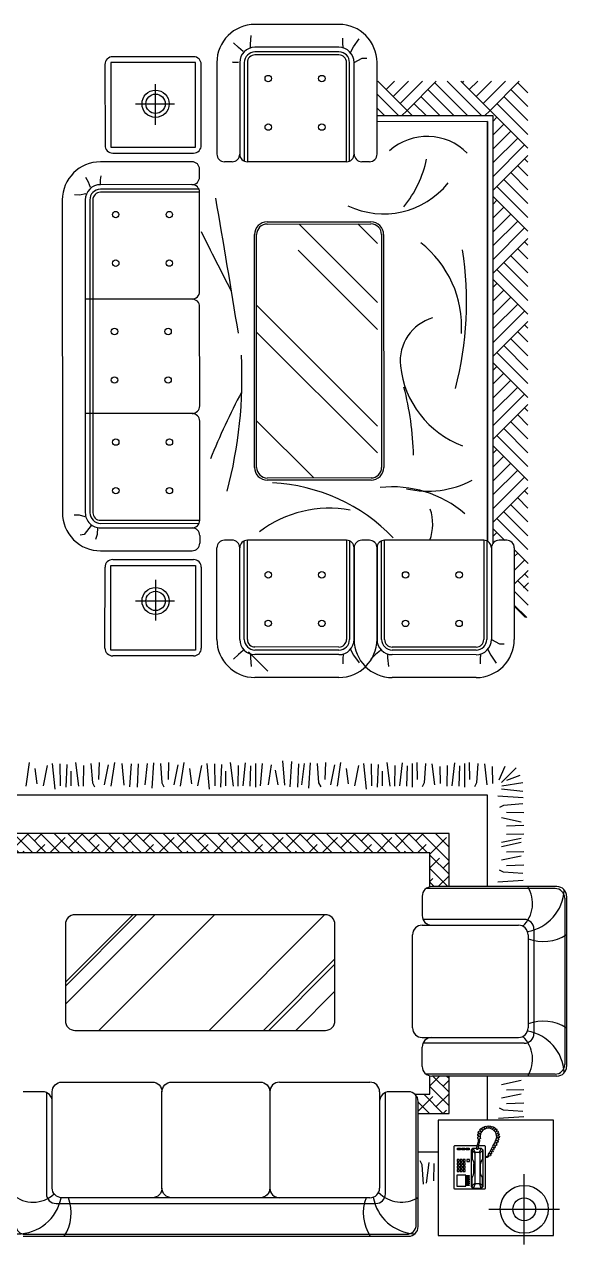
# Model space of a CAD drawing. Header units: inches. Extents: x -0.4 to 42.1, y 14 to 38.8.
# Drawn here: x 31.43 to 34.25, y 20.74 to 27.07 of the extents above; entities that cross this region are included whole.
import ezdxf

# ---------------------------------------------------------------- set-up
doc = ezdxf.new("R2010")
doc.units = ezdxf.units.IN
doc.header["$MEASUREMENT"] = 0
for name, color, linetype in [('02', 2, 'Continuous'), ('4', 4, 'Continuous'), ('8', 8, 'Continuous')]:
    doc.layers.add(name, color=color, linetype=linetype)

msp = doc.modelspace()

# ---------------------------------------------------------------- hatches: boundary and pattern name
at = {"layer": '8'}
h = msp.add_hatch(dxfattribs=at)
h.set_pattern_fill('ANSI38', color=256, scale=0.4, angle=270, style=0)
h.set_pattern_definition([(315, (-10.515593, 19.300176), (0.03535534, 0.03535534), []), (45, (-10.515593, 19.300176), (0.03535534, 0.106066017), [0.125, -0.075])])
h.paths.add_polyline_path([(33.5394, 22.7745), (33.5394, 22.5978, -0.050545), (33.5495, 22.5988), (33.6394, 22.5988), (33.6394, 22.8745), (31.1122, 22.8745), (31.1122, 22.0706), (31.2122, 21.8872), (31.2122, 22.7745)])
h.paths.add_polyline_path([(33.5394, 21.5218), (33.4613, 21.5218, -0.217836), (33.4786, 21.4839), (33.4786, 21.4218), (33.6394, 21.4218), (33.6394, 21.6156), (33.5495, 21.6156, -0.050545), (33.5394, 21.6166)])
h.paths.add_polyline_path([(31.2358, 21.5218), (31.1122, 21.4544), (31.1122, 21.4218), (31.3786, 21.4218), (31.3786, 21.4839, -0.217836), (31.3959, 21.5218)])

# ---------------------------------------------------------------- linework, layer by layer
at = {"layer": '02'}
for p, q in [((33.0669, 27.075), (32.6313, 27.0748)), ((32.6074, 26.9727), (32.6118, 27.0171)), ((33.0873, 26.9793), (33.0873, 27.0038)), ((33.1429, 26.9593), (33.1718, 26.9993)), ((32.5451, 26.9549), (32.5207, 26.9793)), ((32.5696, 26.9349), (32.5451, 26.9549)), ((32.6074, 26.9549), (32.6074, 26.9727)), ((33.067, 26.9562), (32.6314, 26.956)), ((33.067, 26.9324), (32.6314, 26.9323)), ((33.0896, 26.9526), (33.0873, 26.9793)), ((33.1251, 26.926), (33.1429, 26.9593)), ((31.8525, 26.8672), (31.8527, 26.4472)), ((32.3225, 26.8773), (31.8825, 26.8772)), ((31.8825, 26.8772), (31.8827, 26.4372)), ((32.3125, 26.9073), (31.8925, 26.9072)), ((32.3227, 26.4373), (32.3225, 26.8773)), ((32.3527, 26.4474), (32.3525, 26.8674)), ((32.4334, 26.8768), (32.4335, 26.4016)), ((32.5207, 26.877), (32.514, 26.8793)), ((32.5451, 26.877), (32.5207, 26.877)), ((32.5522, 26.8768), (32.5523, 26.4016)), ((32.5759, 26.8768), (32.5761, 26.3653)), ((32.5918, 26.8768), (32.592, 26.362)), ((33.067, 26.9166), (32.6314, 26.9164)), ((33.1068, 26.3622), (33.1066, 26.877)), ((33.1226, 26.3655), (33.1224, 26.877)), ((33.1462, 26.877), (33.1881, 26.8997)), ((33.1463, 26.4018), (33.1462, 26.877)), ((33.1881, 26.8997), (33.2127, 26.8997)), ((33.2651, 26.4019), (33.265, 26.8771)), ((32.1151, 26.5539), (32.1151, 26.764)), ((33.2697, 26.7799), (33.4209, 26.6287)), ((33.3132, 26.7365), (33.3567, 26.78)), ((33.3491, 26.7006), (33.4285, 26.78)), ((33.385, 26.6646), (33.5004, 26.78)), ((33.4209, 26.6287), (33.5723, 26.78)), ((33.5287, 26.7365), (33.6651, 26.6001)), ((33.5646, 26.7724), (33.7369, 26.6001)), ((33.6288, 26.7801), (33.8087, 26.6001)), ((33.7006, 26.7801), (33.852, 26.6287)), ((33.7083, 26.7724), (33.716, 26.7801)), ((33.7442, 26.7365), (33.7879, 26.7801)), ((33.7801, 26.7006), (33.8597, 26.7801)), ((33.8161, 26.6646), (33.9316, 26.7802)), ((33.852, 26.6287), (34.0035, 26.7802)), ((33.9598, 26.7365), (34.0482, 26.648)), ((33.9957, 26.7724), (34.0482, 26.7199)), ((33.265, 26.7128), (33.3778, 26.6)), ((33.4928, 26.7006), (33.5933, 26.6001)), ((33.9238, 26.7006), (34.0482, 26.5762)), ((32.0102, 26.6628), (32.2135, 26.6628)), ((33.2651, 26.6409), (33.306, 26.6)), ((33.3922, 26.6), (33.4209, 26.6287)), ((33.4209, 26.6287), (33.4497, 26.6)), ((33.4569, 26.6646), (33.5215, 26.6)), ((33.8234, 26.6001), (33.852, 26.6287)), ((33.852, 26.6287), (34.0483, 26.4324)), ((33.8879, 26.6646), (34.0483, 26.5043)), ((33.8682, 26.6001), (33.2651, 26.5999)), ((33.8382, 26.5701), (33.2651, 26.5699)), ((33.839, 24.3886), (33.8382, 26.5701)), ((33.8382, 26.5701), (33.839, 24.3918)), ((33.869, 24.3834), (33.8682, 26.6001)), ((33.8682, 26.5731), (33.8879, 26.5928)), ((33.8683, 26.5013), (33.9238, 26.5569)), ((33.8683, 26.4295), (33.9598, 26.521)), ((33.8683, 26.3577), (33.9957, 26.485)), ((31.8827, 26.4372), (32.3227, 26.4373)), ((33.8683, 26.2859), (34.0316, 26.4491)), ((32.3042, 26.3619), (31.829, 26.3617)), ((31.8927, 26.4072), (32.3127, 26.4073)), ((32.5128, 26.362), (32.4726, 26.362)), ((33.1068, 26.3622), (32.592, 26.362)), ((33.2256, 26.3622), (33.186, 26.3622)), ((33.8684, 26.2141), (34.0483, 26.394)), ((34.0316, 26.3773), (34.0483, 26.3605)), ((31.8297, 26.2686), (31.8334, 26.2887)), ((32.3438, 26.2827), (32.3438, 26.3223)), ((33.9598, 26.3054), (34.0484, 26.2168)), ((33.9957, 26.3414), (34.0483, 26.2887)), ((31.7676, 26.2558), (31.753, 26.2796)), ((31.7768, 26.2284), (31.7676, 26.2558)), ((31.829, 26.2429), (31.8297, 26.2686)), ((32.3042, 26.2431), (31.829, 26.2429)), ((33.8879, 26.2336), (34.0484, 26.0731)), ((33.9238, 26.2695), (34.0484, 26.1449)), ((31.6311, 26.1637), (31.6316, 24.5401)), ((31.7202, 26.1883), (31.6946, 26.1901)), ((31.753, 26.1956), (31.7202, 26.1883)), ((31.7499, 26.1637), (31.7504, 24.5401)), ((31.7736, 26.1637), (31.7742, 24.5401)), ((31.7895, 26.1637), (31.79, 24.5401)), ((32.3406, 26.2194), (31.8291, 26.2192)), ((32.3439, 26.2035), (31.8291, 26.2033)), ((32.344, 25.6887), (32.3439, 26.2035)), ((33.8684, 26.1813), (34.0484, 26.0012)), ((33.8684, 26.1422), (33.8879, 26.1617)), ((33.8684, 26.0704), (33.9238, 26.1258)), ((32.6946, 26.0497), (33.2336, 26.0499)), ((32.6946, 26.0387), (33.2336, 26.0389)), ((33.2675, 25.6316), (32.86, 26.0388)), ((33.2674, 25.9373), (33.1657, 26.0389)), ((33.8684, 25.9986), (33.9598, 26.0899)), ((33.8685, 25.9268), (33.9957, 26.054)), ((32.629, 24.7752), (32.6286, 25.9837)), ((32.64, 24.7752), (32.6396, 25.9837)), ((33.2886, 25.9839), (33.289, 24.7754)), ((33.2996, 25.9839), (33.3, 24.7754)), ((33.8685, 25.855), (34.0316, 26.0181)), ((33.8685, 25.7832), (34.0485, 25.9631)), ((33.9957, 25.9103), (34.0485, 25.8575)), ((34.0316, 25.9462), (34.0485, 25.9293)), ((33.2675, 25.4919), (32.8564, 25.9028)), ((33.9598, 25.8744), (34.0485, 25.7856)), ((33.8879, 25.8025), (34.0486, 25.6419)), ((33.9238, 25.8385), (34.0485, 25.7137)), ((33.8685, 25.7501), (34.0486, 25.57)), ((33.8685, 25.7113), (33.8879, 25.7307)), ((33.8686, 25.6395), (33.9238, 25.6948)), ((33.8686, 25.5677), (33.9598, 25.6589)), ((32.3045, 25.6491), (31.7501, 25.6489)), ((32.3443, 25.0947), (32.3441, 25.6095)), ((33.2677, 24.9899), (32.6397, 25.6175)), ((33.8686, 25.4959), (33.9957, 25.6229)), ((33.8686, 25.4241), (34.0316, 25.587)), ((33.8687, 25.3523), (34.0486, 25.5322)), ((33.2678, 24.8502), (32.6398, 25.4778)), ((33.9957, 25.4792), (34.0486, 25.4263)), ((34.0316, 25.5152), (34.0486, 25.4981)), ((33.9238, 25.4074), (34.0487, 25.2825)), ((33.9598, 25.4433), (34.0487, 25.3544)), ((33.8879, 25.3715), (34.0487, 25.2107)), ((33.8687, 25.3189), (34.0487, 25.1388)), ((33.8687, 25.2804), (33.8879, 25.2996)), ((33.8687, 25.2086), (33.9238, 25.2637)), ((33.8687, 25.1368), (33.9598, 25.2278)), ((33.8688, 25.065), (33.9957, 25.1919)), ((33.8688, 24.9932), (34.0316, 25.156)), ((33.8688, 24.9214), (34.0488, 25.1013)), ((32.3047, 25.0551), (31.7503, 25.0549)), ((33.9957, 25.0482), (34.0488, 24.9951)), ((34.0316, 25.0841), (34.0488, 25.0669)), ((32.3445, 24.5007), (32.3443, 25.0155)), ((32.9372, 24.7203), (32.6399, 25.0173)), ((33.9238, 24.9764), (34.0488, 24.8513)), ((33.9598, 25.0123), (34.0488, 24.9232)), ((33.8879, 24.9404), (34.0489, 24.7795)), ((33.8688, 24.8877), (34.0489, 24.7076)), ((33.8689, 24.8495), (33.8879, 24.8686)), ((33.8689, 24.7777), (33.9238, 24.8327)), ((33.8689, 24.7059), (33.9598, 24.7967)), ((33.234, 24.7204), (32.695, 24.7202)), ((33.234, 24.7094), (32.695, 24.7092)), ((33.8689, 24.6341), (33.9957, 24.7608)), ((33.869, 24.5623), (34.0316, 24.7249)), ((33.869, 24.4904), (34.0489, 24.6704)), ((34.0316, 24.6531), (34.0489, 24.6357)), ((33.9598, 24.5812), (34.049, 24.492)), ((33.9957, 24.6171), (34.049, 24.5639)), ((31.7203, 24.5281), (31.6929, 24.5281)), ((31.7495, 24.5189), (31.7203, 24.5281)), ((33.9238, 24.5453), (34.049, 24.4201)), ((31.7805, 24.4733), (31.744, 24.4276)), ((31.8134, 24.4641), (31.8115, 24.4276)), ((31.8297, 24.5005), (32.3445, 24.5007)), ((31.8297, 24.4847), (32.3412, 24.4849)), ((31.8297, 24.4609), (32.3049, 24.4611)), ((33.869, 24.4565), (33.9296, 24.3959)), ((33.8879, 24.5094), (34.049, 24.3483)), ((31.744, 24.4276), (31.7239, 24.424)), ((31.8115, 24.4276), (31.8042, 24.4002)), ((32.3445, 24.4215), (32.3445, 24.3819)), ((32.5128, 24.3974), (32.4726, 24.3974)), ((32.5759, 23.8826), (32.5761, 24.394)), ((32.5918, 23.8825), (32.592, 24.3973)), ((33.1068, 24.3972), (32.592, 24.3973)), ((32.5975, 24.3973), (32.5975, 24.3969)), ((32.6975, 24.3973), (32.6975, 24.3973)), ((32.7975, 24.3973), (32.7975, 24.3973)), ((32.8975, 24.3972), (32.8975, 24.3972)), ((32.9975, 24.3972), (32.9975, 24.3972)), ((33.1068, 24.3972), (33.1066, 23.8824)), ((33.1226, 24.3939), (33.1224, 23.8824)), ((33.2256, 24.3971), (33.186, 24.3971)), ((33.2887, 23.8823), (33.2889, 24.3938)), ((33.3046, 23.8823), (33.3048, 24.3971)), ((33.8196, 24.3969), (33.3048, 24.3971)), ((33.3975, 24.3971), (33.3975, 24.3971)), ((33.4975, 24.397), (33.4975, 24.397)), ((33.5975, 24.397), (33.5975, 24.397)), ((33.8196, 24.3969), (33.8194, 23.8821)), ((33.8354, 24.3936), (33.8352, 23.8821)), ((33.869, 24.4186), (33.8879, 24.4375)), ((33.9384, 24.3969), (33.8988, 24.3969)), ((31.8297, 24.3421), (32.3049, 24.3423)), ((32.4334, 23.8826), (32.4335, 24.3578)), ((32.5522, 23.8826), (32.5523, 24.3578)), ((33.1463, 24.3576), (33.1462, 23.8824)), ((33.1462, 23.8824), (33.1463, 24.3575)), ((33.265, 23.8823), (33.2651, 24.3575)), ((33.2651, 24.3575), (33.265, 23.8823)), ((33.8591, 24.3573), (33.859, 23.8821)), ((33.977, 24.3485), (34.0491, 24.2764)), ((33.9779, 24.3573), (33.9778, 23.8821)), ((33.9779, 24.312), (33.9957, 24.3298)), ((31.8825, 23.8266), (31.8827, 24.2666)), ((31.8827, 24.2666), (32.3227, 24.2665)), ((31.8927, 24.2966), (32.3127, 24.2965)), ((32.3227, 24.2665), (32.3225, 23.8265)), ((33.9779, 24.2402), (34.0316, 24.2939)), ((31.8525, 23.8367), (31.8527, 24.2567)), ((32.3527, 24.2565), (32.3525, 23.8365)), ((33.9779, 24.1683), (34.0491, 24.2395)), ((34.0316, 24.222), (34.0491, 24.2045)), ((32.1151, 24.1909), (32.1151, 23.9807)), ((33.9957, 24.1861), (34.0491, 24.1327)), ((34.026, 24.1499), (34.0514, 24.1753)), ((32.0102, 24.0819), (32.2135, 24.0819)), ((33.9779, 24.1321), (34.0491, 24.0608)), ((33.9778, 24.0602), (34.0423, 23.9958)), ((33.9788, 24.0534), (34.0369, 23.9953)), ((33.859, 23.8821), (33.9009, 23.8594)), ((32.3225, 23.8265), (31.8825, 23.8266)), ((32.5696, 23.8245), (32.5451, 23.8045)), ((32.5975, 23.8175), (32.6975, 23.7175)), ((33.067, 23.8428), (32.6314, 23.8429)), ((33.067, 23.8269), (32.6314, 23.8271)), ((33.1251, 23.8334), (33.1429, 23.8)), ((33.2824, 23.8243), (33.2579, 23.8042)), ((33.7798, 23.8425), (33.3442, 23.8427)), ((33.7798, 23.8267), (33.3442, 23.8268)), ((33.8379, 23.8331), (33.8557, 23.7998)), ((33.9009, 23.8594), (33.9255, 23.8594)), ((32.3125, 23.7965), (31.8925, 23.7966)), ((32.5451, 23.8045), (32.5207, 23.78)), ((32.6074, 23.8045), (32.6074, 23.7867)), ((32.6074, 23.7867), (32.6118, 23.7422)), ((33.067, 23.8032), (32.6314, 23.8033)), ((33.0896, 23.8067), (33.0873, 23.78)), ((33.0873, 23.78), (33.0873, 23.7556)), ((33.1429, 23.8), (33.1718, 23.76)), ((33.2579, 23.8042), (33.2335, 23.7798)), ((33.3202, 23.8042), (33.3202, 23.7864)), ((33.3202, 23.7864), (33.3246, 23.742)), ((33.7798, 23.8029), (33.3442, 23.8031)), ((33.8024, 23.8065), (33.8001, 23.7798)), ((33.8001, 23.7798), (33.8001, 23.7553)), ((33.8557, 23.7998), (33.8846, 23.7598)), ((33.0669, 23.6844), (32.6313, 23.6845)), ((33.7797, 23.6841), (33.3441, 23.6843)), ((32.7859, 23.1252), (32.7753, 23.2516)), ((32.8149, 23.1173), (32.8228, 23.249)), ((31.4429, 23.1199), (31.4613, 23.2437)), ((31.5008, 23.1331), (31.4903, 23.2121)), ((31.5325, 23.1226), (31.5536, 23.2279)), ((31.5931, 23.1041), (31.5799, 23.2384)), ((31.6221, 23.1226), (31.6194, 23.2358)), ((31.6511, 23.1147), (31.6563, 23.2332)), ((31.6774, 23.1226), (31.6774, 23.1989)), ((31.717, 23.1199), (31.7012, 23.2437)), ((31.7407, 23.1199), (31.7433, 23.2279)), ((31.7792, 23.2384), (31.7872, 23.1384)), ((31.8214, 23.1542), (31.8241, 23.2437)), ((31.8504, 23.1278), (31.8715, 23.2305)), ((31.8847, 23.1199), (31.9031, 23.2437)), ((31.953, 23.1252), (31.9424, 23.2381)), ((31.982, 23.1173), (31.9899, 23.2355)), ((32.0215, 23.1147), (32.0268, 23.2358)), ((32.061, 23.1278), (32.0742, 23.2384)), ((32.0979, 23.1094), (32.1059, 23.2411)), ((32.1401, 23.2384), (32.148, 23.1384)), ((32.1823, 23.1542), (32.1849, 23.2437)), ((32.2113, 23.1278), (32.2324, 23.2305)), ((32.2455, 23.1199), (32.264, 23.2437)), ((32.3035, 23.1331), (32.293, 23.2121)), ((32.3352, 23.1226), (32.3562, 23.2279)), ((32.3958, 23.1041), (32.3826, 23.2384)), ((32.4248, 23.1226), (32.4221, 23.2358)), ((32.4538, 23.1147), (32.459, 23.2332)), ((32.4801, 23.1226), (32.4801, 23.1989)), ((32.5197, 23.1199), (32.5039, 23.2437)), ((32.5434, 23.1199), (32.546, 23.2279)), ((32.5697, 23.1226), (32.5829, 23.2411)), ((32.6066, 23.1199), (32.6093, 23.2253)), ((32.6356, 23.1147), (32.6356, 23.2384)), ((32.6594, 23.1226), (32.6699, 23.2384)), ((32.7015, 23.1278), (32.7173, 23.2305)), ((32.7516, 23.1278), (32.7384, 23.2042)), ((32.8544, 23.1147), (32.8597, 23.2358)), ((32.875, 23.1278), (32.8881, 23.2384)), ((32.9119, 23.1094), (32.9198, 23.2411)), ((32.954, 23.2384), (32.9619, 23.1384)), ((32.9962, 23.1542), (32.9988, 23.2437)), ((33.0252, 23.1278), (33.0463, 23.2305)), ((33.0595, 23.1199), (33.0779, 23.2437)), ((33.1174, 23.1331), (33.1069, 23.2121)), ((33.1491, 23.1226), (33.1702, 23.2279)), ((33.2097, 23.1041), (33.1965, 23.2384)), ((33.2387, 23.1226), (33.2361, 23.2358)), ((33.2677, 23.1147), (33.273, 23.2332)), ((33.294, 23.1226), (33.294, 23.1989)), ((33.3336, 23.1199), (33.3178, 23.2437)), ((33.3573, 23.1199), (33.3599, 23.2279)), ((33.3837, 23.1226), (33.3968, 23.2411)), ((33.4206, 23.1199), (33.4232, 23.2253)), ((33.4496, 23.1147), (33.4496, 23.2384)), ((33.4754, 23.1542), (33.4728, 23.2437)), ((33.5176, 23.2384), (33.5097, 23.1384)), ((33.5655, 23.1278), (33.5523, 23.2364)), ((33.591, 23.2232), (33.5936, 23.1335)), ((33.629, 23.1199), (33.6317, 23.2279)), ((33.6554, 23.1226), (33.6686, 23.2411)), ((33.6923, 23.1199), (33.6949, 23.2253)), ((33.7213, 23.1147), (33.7213, 23.2384)), ((33.7472, 23.1542), (33.7445, 23.2437)), ((33.7893, 23.2384), (33.7814, 23.1384)), ((33.8373, 23.1278), (33.8241, 23.2364)), ((33.8627, 23.2232), (33.8653, 23.1335)), ((33.9295, 23.2232), (33.8979, 23.152)), ((33.9111, 23.1388), (33.9875, 23.2152)), ((31.7872, 23.1384), (31.7977, 23.1173)), ((32.148, 23.1384), (32.1586, 23.1173)), ((32.9619, 23.1384), (32.9725, 23.1173)), ((33.5097, 23.1384), (33.4991, 23.1173)), ((33.7814, 23.1384), (33.7709, 23.1173)), ((33.9137, 23.123), (34.0217, 23.1388)), ((34.0059, 23.1757), (33.9374, 23.1494)), ((33.8926, 23.0703), (34.0243, 23.0624)), ((33.9111, 23.1072), (34.0217, 23.094)), ((33.9216, 23.0202), (33.9005, 23.0097)), ((34.0217, 23.0281), (33.9216, 23.0202)), ((33.9111, 22.9569), (34.0138, 22.9359)), ((33.9374, 22.9859), (34.027, 22.9833)), ((33.9374, 22.9146), (34.027, 22.9173)), ((33.9374, 22.8704), (34.027, 22.8731)), ((33.9111, 22.8292), (34.0138, 22.8503)), ((33.9111, 22.808), (34.0138, 22.8291)), ((33.9111, 22.7378), (34.0138, 22.7589)), ((33.9374, 22.779), (34.027, 22.7816)), ((33.9216, 22.6745), (33.9005, 22.6851)), ((33.9374, 22.7088), (34.027, 22.7114)), ((33.8926, 22.6245), (34.0243, 22.6324)), ((34.0217, 22.6666), (33.9216, 22.6745)), ((34.1895, 22.5888), (33.5195, 22.5888)), ((34.1995, 22.5988), (33.5495, 22.5988)), ((33.4995, 22.5488), (33.4995, 22.4488)), ((34.2395, 22.5388), (34.2395, 21.6756)), ((34.2495, 22.5488), (34.2495, 21.6656)), ((31.6468, 21.9883), (32.1112, 22.4527)), ((31.6468, 22.1027), (31.9968, 22.4527)), ((31.6468, 22.0825), (32.0169, 22.4527)), ((31.8208, 21.8527), (32.4208, 22.4527)), ((32.3929, 21.8527), (32.9929, 22.4527)), ((34.0295, 22.4288), (33.5036, 22.4288)), ((33.4995, 22.3988), (33.9995, 22.3988)), ((34.0795, 22.3788), (34.0795, 21.8356)), ((33.4495, 21.8656), (33.4495, 22.3488)), ((34.0495, 22.3488), (34.0495, 21.8656)), ((32.6756, 21.8527), (33.0468, 22.2239)), ((32.7025, 21.8527), (33.0468, 22.197)), ((32.8438, 21.8527), (33.0468, 22.0556)), ((33.4995, 21.8156), (33.9995, 21.8156)), ((33.4995, 21.6656), (33.4995, 21.7656)), ((34.0295, 21.7856), (33.5036, 21.7856)), ((34.1895, 21.6256), (33.5195, 21.6256)), ((34.1995, 21.6156), (33.5495, 21.6156)), ((32.7586, 21.5839), (33.2286, 21.5839)), ((33.9111, 21.5725), (34.0138, 21.5936)), ((33.9374, 21.5435), (34.027, 21.5462)), ((31.5286, 21.5339), (31.4286, 21.5339)), ((31.5486, 21.5298), (31.5486, 21.0039)), ((33.2786, 21.5339), (33.2786, 21.0339)), ((33.3086, 21.0039), (33.3086, 21.5298)), ((33.4286, 21.5339), (33.3286, 21.5339)), ((33.4686, 20.8439), (33.4686, 21.5139)), ((33.4786, 20.8339), (33.4786, 21.4839)), ((33.9111, 21.5023), (34.0138, 21.5234)), ((33.9374, 21.4733), (34.027, 21.476)), ((33.9216, 21.4391), (33.9005, 21.4496)), ((34.0217, 21.4312), (33.9216, 21.4391)), ((33.8105, 21.3462), (33.8166, 21.3501)), ((33.8166, 21.3501), (33.8242, 21.3437)), ((33.8233, 21.3542), (33.83, 21.3561)), ((33.8242, 21.3437), (33.8233, 21.3542)), ((33.83, 21.3561), (33.8341, 21.3475)), ((33.8341, 21.3475), (33.8379, 21.3561)), ((33.8379, 21.3561), (33.8433, 21.3567)), ((33.8433, 21.3567), (33.8455, 21.3475)), ((33.8455, 21.3475), (33.8491, 21.3577)), ((33.8491, 21.3577), (33.8551, 21.3561)), ((33.8551, 21.3561), (33.8554, 21.3475)), ((33.8554, 21.3475), (33.8627, 21.3539)), ((33.8627, 21.3539), (33.8678, 21.3513)), ((33.8678, 21.3513), (33.8669, 21.3418)), ((33.8669, 21.3418), (33.8736, 21.3501)), ((33.8736, 21.3501), (33.8787, 21.3456)), ((33.8953, 21.3968), (34.0269, 21.4047)), ((33.7883, 21.2994), (33.7975, 21.301)), ((33.7889, 21.2918), (33.7883, 21.2994)), ((33.7886, 21.3064), (33.7892, 21.315)), ((33.7975, 21.301), (33.7886, 21.3064)), ((33.7924, 21.2883), (33.7889, 21.2918)), ((33.7892, 21.315), (33.7994, 21.316)), ((33.7905, 21.323), (33.7946, 21.3303)), ((33.7994, 21.316), (33.7905, 21.323)), ((33.7914, 21.2864), (33.7924, 21.2883)), ((33.7918, 21.2781), (33.7914, 21.2864)), ((33.7946, 21.3303), (33.8042, 21.3284)), ((33.8019, 21.2915), (33.7962, 21.2873)), ((33.7962, 21.2873), (33.7965, 21.279)), ((33.7997, 21.3373), (33.8045, 21.3431)), ((33.8042, 21.3284), (33.7997, 21.3373)), ((33.8023, 21.3188), (33.8007, 21.2988)), ((33.8007, 21.2988), (33.8019, 21.2915)), ((33.8144, 21.3341), (33.8023, 21.3188)), ((33.8045, 21.3431), (33.8118, 21.3376)), ((33.8118, 21.3376), (33.8105, 21.3462)), ((33.8312, 21.3431), (33.8144, 21.3341)), ((33.8503, 21.3446), (33.8312, 21.3431)), ((33.8688, 21.3367), (33.8503, 21.3446)), ((33.8828, 21.323), (33.8688, 21.3367)), ((33.8787, 21.3456), (33.8748, 21.337)), ((33.8748, 21.337), (33.8837, 21.3408)), ((33.8767, 21.2692), (33.8872, 21.2991)), ((33.8872, 21.2991), (33.8828, 21.323)), ((33.8879, 21.337), (33.8834, 21.3284)), ((33.8834, 21.3284), (33.8927, 21.3313)), ((33.8837, 21.3408), (33.8879, 21.337)), ((33.8952, 21.3249), (33.8876, 21.3163)), ((33.8876, 21.3163), (33.8974, 21.3166)), ((33.8987, 21.2946), (33.8901, 21.2946)), ((33.8901, 21.2946), (33.8968, 21.2883)), ((33.8987, 21.3102), (33.8904, 21.3055)), ((33.8904, 21.3055), (33.9003, 21.3026)), ((33.8927, 21.3313), (33.8952, 21.3249)), ((33.8968, 21.2883), (33.8946, 21.2809)), ((33.8974, 21.3166), (33.8987, 21.3102)), ((33.9003, 21.3026), (33.8987, 21.2946)), ((33.6675, 21.2525), (33.6644, 21.2494)), ((33.6644, 21.2494), (33.6644, 21.0323)), ((33.7854, 21.2525), (33.6675, 21.2525)), ((33.6832, 21.2321), (33.6832, 21.2415)), ((33.6832, 21.2415), (33.699, 21.2415)), ((33.699, 21.2321), (33.6832, 21.2321)), ((33.699, 21.2415), (33.699, 21.2321)), ((33.7053, 21.2321), (33.7053, 21.2415)), ((33.7053, 21.2415), (33.721, 21.2415)), ((33.721, 21.2321), (33.7053, 21.2321)), ((33.721, 21.2415), (33.721, 21.2321)), ((33.7273, 21.2321), (33.7273, 21.2415)), ((33.7273, 21.2415), (33.743, 21.2415)), ((33.743, 21.2321), (33.7273, 21.2321)), ((33.743, 21.2415), (33.743, 21.2321)), ((33.7619, 21.2399), (33.754, 21.2321)), ((33.754, 21.2321), (33.754, 21.0417)), ((33.7603, 21.2352), (33.7587, 21.2289)), ((33.7587, 21.2289), (33.7729, 21.2148)), ((33.7587, 21.2289), (33.7587, 21.1864)), ((33.7666, 21.2383), (33.7603, 21.2352)), ((33.784, 21.2399), (33.7619, 21.2399)), ((33.7745, 21.2179), (33.7666, 21.2383)), ((33.7839, 21.2336), (33.7841, 21.2472)), ((33.7886, 21.2336), (33.7839, 21.2336)), ((33.7841, 21.2472), (33.7879, 21.2631)), ((33.7879, 21.2631), (33.7918, 21.2781)), ((33.7895, 21.2462), (33.7886, 21.2336)), ((33.8075, 21.2399), (33.7891, 21.2399)), ((33.7918, 21.2564), (33.7895, 21.2462)), ((33.8248, 21.2525), (33.7909, 21.2525)), ((33.7956, 21.2714), (33.7918, 21.2564)), ((33.7965, 21.279), (33.7956, 21.2714)), ((33.7965, 21.2179), (33.8043, 21.2383)), ((33.8122, 21.2289), (33.7981, 21.2148)), ((33.8043, 21.2383), (33.8106, 21.2352)), ((33.8154, 21.2305), (33.8075, 21.2399)), ((33.8106, 21.2352), (33.8122, 21.2289)), ((33.8122, 21.2289), (33.8122, 21.1864)), ((33.8154, 21.0417), (33.8154, 21.2305)), ((33.8279, 21.2494), (33.8248, 21.2525)), ((33.8279, 21.0323), (33.8279, 21.2494)), ((33.8484, 21.2173), (33.8586, 21.2345)), ((33.8653, 21.222), (33.8561, 21.2249)), ((33.8561, 21.2249), (33.8611, 21.2157)), ((33.8586, 21.2345), (33.8653, 21.2475)), ((33.8611, 21.2345), (33.8678, 21.2271)), ((33.8697, 21.2306), (33.8611, 21.2345)), ((33.8653, 21.2475), (33.8675, 21.2481)), ((33.8678, 21.2271), (33.8653, 21.222)), ((33.8666, 21.2507), (33.8767, 21.2692)), ((33.8675, 21.2481), (33.8666, 21.2507)), ((33.8672, 21.245), (33.8729, 21.2376)), ((33.8758, 21.2421), (33.8672, 21.245)), ((33.8729, 21.2376), (33.8697, 21.2306)), ((33.8745, 21.2574), (33.8793, 21.2488)), ((33.8834, 21.2548), (33.8745, 21.2574)), ((33.8793, 21.2488), (33.8758, 21.2421)), ((33.8907, 21.2682), (33.8812, 21.2692)), ((33.8812, 21.2692), (33.8869, 21.2599)), ((33.8869, 21.2599), (33.8834, 21.2548)), ((33.8844, 21.2813), (33.8936, 21.2778)), ((33.8946, 21.2809), (33.8844, 21.2813)), ((33.8936, 21.2778), (33.8907, 21.2682)), ((33.4992, 21.1545), (33.4887, 21.1756)), ((33.5341, 21.1676), (33.521, 21.0591)), ((33.5596, 21.0723), (33.5622, 21.1619)), ((33.6911, 21.1817), (33.6817, 21.1817)), ((33.6817, 21.1817), (33.6817, 21.1723)), ((33.6817, 21.1723), (33.6911, 21.1723)), ((33.6911, 21.1644), (33.6817, 21.1644)), ((33.6817, 21.1644), (33.6817, 21.155)), ((33.6911, 21.1723), (33.6911, 21.1817)), ((33.6911, 21.155), (33.6911, 21.1644)), ((33.6974, 21.1817), (33.6974, 21.1723)), ((33.7068, 21.1817), (33.6974, 21.1817)), ((33.6974, 21.1723), (33.7068, 21.1723)), ((33.6974, 21.1644), (33.6974, 21.155)), ((33.7068, 21.1644), (33.6974, 21.1644)), ((33.7068, 21.1723), (33.7068, 21.1817)), ((33.7068, 21.155), (33.7068, 21.1644)), ((33.7226, 21.1817), (33.7131, 21.1817)), ((33.7131, 21.1817), (33.7131, 21.1723)), ((33.7131, 21.1723), (33.7226, 21.1723)), ((33.7131, 21.1644), (33.7131, 21.155)), ((33.7226, 21.1644), (33.7131, 21.1644)), ((33.7226, 21.1723), (33.7226, 21.1817)), ((33.7226, 21.155), (33.7226, 21.1644)), ((33.7446, 21.1817), (33.732, 21.1817)), ((33.732, 21.1817), (33.732, 21.1723)), ((33.732, 21.1723), (33.7446, 21.1723)), ((33.7446, 21.1723), (33.7446, 21.1817)), ((33.7587, 21.1864), (33.7619, 21.1786)), ((33.7619, 21.1786), (33.7666, 21.1707)), ((33.7666, 21.1707), (33.7682, 21.1597)), ((33.7682, 21.1141), (33.7682, 21.1597)), ((33.7729, 21.2148), (33.7745, 21.2179)), ((33.7729, 21.2148), (33.7729, 21.059)), ((33.7965, 21.2179), (33.7745, 21.2179)), ((33.7981, 21.2148), (33.7965, 21.2179)), ((33.7981, 21.2148), (33.7981, 21.059)), ((33.8043, 21.1707), (33.8028, 21.1597)), ((33.8028, 21.1141), (33.8028, 21.1597)), ((33.8091, 21.1786), (33.8043, 21.1707)), ((33.8122, 21.1864), (33.8091, 21.1786)), ((33.8279, 21.1959), (33.8338, 21.1972)), ((33.8366, 21.1921), (33.8279, 21.1912)), ((33.8338, 21.1972), (33.8373, 21.1997)), ((33.8405, 21.1943), (33.8366, 21.1921)), ((33.8373, 21.1997), (33.8414, 21.2026)), ((33.8449, 21.2004), (33.8405, 21.1943)), ((33.8414, 21.2026), (33.8433, 21.2045)), ((33.8427, 21.2077), (33.8484, 21.2173)), ((33.8465, 21.2045), (33.8427, 21.2077)), ((33.8433, 21.2045), (33.8465, 21.2045)), ((33.8506, 21.2007), (33.8449, 21.2004)), ((33.8586, 21.2109), (33.8503, 21.2134)), ((33.8503, 21.2134), (33.8554, 21.2051)), ((33.8541, 21.2016), (33.8506, 21.2007)), ((33.8554, 21.2051), (33.8541, 21.2016)), ((33.8611, 21.2157), (33.8586, 21.2109)), ((33.5071, 21.0544), (33.4992, 21.1545)), ((33.7257, 21.1015), (33.6801, 21.1015)), ((33.6801, 21.1015), (33.6801, 21.0433)), ((33.6817, 21.155), (33.6911, 21.155)), ((33.6911, 21.1471), (33.6817, 21.1471)), ((33.6817, 21.1471), (33.6817, 21.1377)), ((33.6817, 21.1377), (33.6911, 21.1377)), ((33.6911, 21.1298), (33.6817, 21.1298)), ((33.6817, 21.1298), (33.6817, 21.1204)), ((33.6817, 21.1204), (33.6911, 21.1204)), ((33.6911, 21.1377), (33.6911, 21.1471)), ((33.6911, 21.1204), (33.6911, 21.1298)), ((33.6974, 21.155), (33.7068, 21.155)), ((33.7068, 21.1471), (33.6974, 21.1471)), ((33.6974, 21.1471), (33.6974, 21.1377)), ((33.6974, 21.1377), (33.7068, 21.1377)), ((33.6974, 21.1298), (33.6974, 21.1204)), ((33.7068, 21.1298), (33.6974, 21.1298)), ((33.6974, 21.1204), (33.7068, 21.1204)), ((33.7068, 21.1377), (33.7068, 21.1471)), ((33.7068, 21.1204), (33.7068, 21.1298)), ((33.7131, 21.155), (33.7226, 21.155)), ((33.7226, 21.1471), (33.7131, 21.1471)), ((33.7131, 21.1471), (33.7131, 21.1377)), ((33.7131, 21.1377), (33.7226, 21.1377)), ((33.7226, 21.1298), (33.7131, 21.1298)), ((33.7131, 21.1298), (33.7131, 21.1204)), ((33.7131, 21.1204), (33.7226, 21.1204)), ((33.7226, 21.1377), (33.7226, 21.1471)), ((33.7226, 21.1204), (33.7226, 21.1298)), ((33.7257, 21.0433), (33.7257, 21.1015)), ((33.7304, 21.0937), (33.7304, 21.0984)), ((33.7304, 21.0984), (33.743, 21.0984)), ((33.743, 21.0984), (33.743, 21.0937)), ((33.7587, 21.0874), (33.7619, 21.0952)), ((33.7619, 21.0952), (33.7666, 21.1031)), ((33.7666, 21.1031), (33.7682, 21.1141)), ((33.8043, 21.1031), (33.8028, 21.1141)), ((33.8091, 21.0952), (33.8043, 21.1031)), ((33.8122, 21.0874), (33.8091, 21.0952)), ((34.0295, 20.7406), (34.0295, 21.1069)), ((33.6644, 21.0323), (33.6675, 21.0292)), ((33.6801, 21.0433), (33.7257, 21.0433)), ((33.743, 21.0937), (33.7304, 21.0937)), ((33.7304, 21.0842), (33.7304, 21.0889)), ((33.7304, 21.0889), (33.743, 21.0889)), ((33.743, 21.0842), (33.7304, 21.0842)), ((33.7304, 21.0795), (33.743, 21.0795)), ((33.7304, 21.0748), (33.7304, 21.0795)), ((33.743, 21.0748), (33.7304, 21.0748)), ((33.7304, 21.0653), (33.7304, 21.0701)), ((33.7304, 21.0701), (33.743, 21.0701)), ((33.743, 21.0653), (33.7304, 21.0653)), ((33.7304, 21.0559), (33.7304, 21.0606)), ((33.7304, 21.0606), (33.743, 21.0606)), ((33.743, 21.0559), (33.7304, 21.0559)), ((33.7304, 21.0465), (33.7304, 21.0512)), ((33.7304, 21.0512), (33.743, 21.0512)), ((33.743, 21.0465), (33.7304, 21.0465)), ((33.743, 21.0889), (33.743, 21.0842)), ((33.743, 21.0795), (33.743, 21.0748)), ((33.743, 21.0701), (33.743, 21.0653)), ((33.743, 21.0606), (33.743, 21.0559)), ((33.743, 21.0512), (33.743, 21.0465)), ((33.754, 21.0417), (33.7603, 21.0339)), ((33.7587, 21.0449), (33.7587, 21.0874)), ((33.7587, 21.0449), (33.7729, 21.059)), ((33.7603, 21.0386), (33.7587, 21.0449)), ((33.7666, 21.0355), (33.7603, 21.0386)), ((33.7603, 21.0339), (33.8075, 21.0339)), ((33.7745, 21.0559), (33.7666, 21.0355)), ((33.7729, 21.059), (33.7745, 21.0559)), ((33.7965, 21.0559), (33.7745, 21.0559)), ((33.7981, 21.059), (33.7965, 21.0559)), ((33.7965, 21.0559), (33.8043, 21.0355)), ((33.8122, 21.0449), (33.7981, 21.059)), ((33.8043, 21.0355), (33.8106, 21.0386)), ((33.8075, 21.0339), (33.8154, 21.0417)), ((33.8106, 21.0386), (33.8122, 21.0449)), ((33.8122, 21.0449), (33.8122, 21.0874)), ((33.8248, 21.0292), (33.8279, 21.0323)), ((33.2286, 20.9839), (31.6286, 20.9839)), ((33.6675, 21.0292), (33.8248, 21.0292)), ((31.5986, 20.9539), (33.2586, 20.9539)), ((33.8463, 20.9237), (34.2127, 20.9237)), ((31.4286, 20.7839), (33.4286, 20.7839)), ((31.4386, 20.7939), (33.4186, 20.7939))]:
    msp.add_line(p, q, dxfattribs=at)
for points in [[(33.6394, 22.5988), (33.6394, 22.8745), (31.1122, 22.8745), (31.1122, 22.0706)], [(33.5394, 22.5978), (33.5394, 22.7745), (31.2122, 22.7745), (31.2122, 21.8872)], [(33.4613, 21.5218), (33.5394, 21.5218), (33.5394, 21.6166)], [(33.4786, 21.4218), (33.6394, 21.4218), (33.6394, 21.6156)]]:
    msp.add_lwpolyline(points, dxfattribs=at)
msp.add_lwpolyline([(31.6468, 22.4027), (31.6468, 21.9027, 0.414214), (31.6968, 21.8527), (32.9968, 21.8527, 0.414214), (33.0468, 21.9027), (33.0468, 22.4027, 0.414214), (32.9968, 22.4527), (31.6968, 22.4527, 0.414214)], format="xyb", close=True, dxfattribs=at)
for points in [[(31.6286, 20.9839, -0.414214), (31.5786, 21.0339), (31.5786, 21.5339, -0.414214), (31.6286, 21.5839), (32.0986, 21.5839, -0.414214), (32.1486, 21.5339)], [(32.1986, 20.9839, -0.414214), (32.1486, 21.0339), (32.1486, 21.5339, -0.414214), (32.1986, 21.5839), (32.6586, 21.5839, -0.414214), (32.7086, 21.5339), (32.7086, 21.0339, -0.414214), (32.6586, 20.9839)], [(32.1486, 21.0339, -0.414214), (32.0986, 20.9839)]]:
    msp.add_lwpolyline(points, format="xyb", dxfattribs=at)
msp.add_lwpolyline([(33.5821, 21.3871), (33.5821, 20.7871), (34.1821, 20.7871), (34.1821, 21.3871)], close=True, dxfattribs=at)
for centre, radius in [((32.7003, 26.7938), 0.0166), ((32.9786, 26.7939), 0.0166), ((32.1151, 26.6628), 0.0703), ((32.1151, 26.6628), 0.0503), ((32.7004, 26.5418), 0.0166), ((32.9787, 26.5419), 0.0166), ((31.9083, 26.0876), 0.0166), ((32.1867, 26.0877), 0.0166), ((31.9084, 25.8356), 0.0166), ((32.1867, 25.8357), 0.0166), ((31.902, 25.4807), 0.0166), ((32.1804, 25.4808), 0.0166), ((31.9021, 25.2287), 0.0166), ((32.1804, 25.2288), 0.0166), ((31.9087, 24.9064), 0.0166), ((32.1871, 24.9065), 0.0166), ((31.9088, 24.6544), 0.0166), ((32.1872, 24.6545), 0.0166), ((32.7004, 24.2175), 0.0166), ((32.9787, 24.2174), 0.0166), ((33.4132, 24.2173), 0.0166), ((33.6915, 24.2172), 0.0166), ((32.1151, 24.0819), 0.0703), ((32.1151, 24.0819), 0.0503), ((32.7003, 23.9655), 0.0166), ((32.9786, 23.9654), 0.0166), ((33.4131, 23.9653), 0.0166), ((33.6914, 23.9652), 0.0166), ((34.0295, 20.9237), 0.059)]:
    msp.add_circle(centre, radius, dxfattribs=at)
for centre, radius, start, end in [((32.6314, 26.8768), 0.198, 90.02014, 180.02014), ((33.067, 26.877), 0.198, 0.02014, 90.02014), ((32.6314, 26.8768), 0.0792, 90.02014, 180.02014), ((32.6314, 26.8768), 0.0554, 90.02014, 180.02014), ((33.067, 26.877), 0.0792, 0.02014, 90.02014), ((33.067, 26.877), 0.0554, 0.02014, 90.02014), ((31.8925, 26.8672), 0.04, 90.02014, 180.02014), ((32.3125, 26.8673), 0.04, 0.02014, 90.02014), ((32.6314, 26.8768), 0.0396, 90.02014, 180.02014), ((33.067, 26.877), 0.0396, 0.02014, 90.02014), ((33.5255, 26.2), 0.2935, 44.82925, 131.68906), ((31.8927, 26.4472), 0.04, 180.02014, 270.02014), ((32.3127, 26.4473), 0.04, 270.02014, 0.02014), ((31.8291, 26.1637), 0.198, 90.02014, 180.02014), ((32.3042, 26.3223), 0.0396, 0.02014, 90.02014), ((32.4731, 26.4016), 0.0396, 180.02014, 270.02014), ((32.5127, 26.4016), 0.0396, 270.02014, 0.02014), ((32.5919, 26.4016), 0.0396, 180.02014, 270.02014), ((33.1067, 26.4018), 0.0396, 270.02014, 0.02014), ((33.1859, 26.4018), 0.0396, 180.02014, 270.02014), ((33.2255, 26.4018), 0.0396, 270.02014, 0.02014), ((32.9365, 26.5022), 0.5996, 321.35697, 347.8314), ((31.8291, 26.1637), 0.0792, 90.02014, 180.02014), ((32.3042, 26.2827), 0.0396, 270.02014, 0.02014), ((32.3043, 26.2035), 0.0396, 0.02014, 90.02014), ((33.2992, 26.5223), 0.4307, 244.41071, 321.09989), ((31.8291, 26.1637), 0.0554, 90.02014, 180.02014), ((31.8291, 26.1637), 0.0396, 90.02014, 180.02014), ((-17.0545, 17.5128), 50.2342, 9.11596, 9.92656), ((32.6946, 25.9837), 0.066, 90.02014, 180.02014), ((32.6946, 25.9837), 0.055, 90.02014, 180.02014), ((33.2336, 25.9839), 0.066, 0.02014, 90.02014), ((33.2336, 25.9839), 0.055, 0.02014, 90.02014), ((70.6817, 45.2184), 42.8786, 206.62848, 207.08868), ((33.1497, 25.5056), 0.5544, 356.38873, 51.89114), ((31.9761, 25.6332), 1.754, 345.21082, 8.90276), ((32.3044, 25.6887), 0.0396, 270.02014, 0.02014), ((32.3045, 25.6095), 0.0396, 0.02014, 90.02014), ((33.6182, 25.3273), 0.2329, 106.00524, 185.95257), ((30.245, 25.2446), 2.319, 345.19209, 2.82034), ((33.8814, 25.3548), 0.4976, 185.95257, 249.76481), ((35.7238, 23.4873), 3.5806, 152.03285, 158.1618), ((31.898, 24.7991), 1.5574, 1.43722, 14.59478), ((32.3047, 25.0947), 0.0396, 270.02014, 0.02014), ((32.3047, 25.0155), 0.0396, 0.02014, 90.02014), ((32.695, 24.7752), 0.066, 180.02014, 270.02014), ((32.695, 24.7752), 0.055, 180.02014, 270.02014), ((33.234, 24.7754), 0.055, 270.02014, 0.02014), ((33.234, 24.7754), 0.066, 270.02014, 0.02014), ((33.529, 25.1522), 0.5001, 257.15192, 297.3829), ((32.6709, 23.7494), 0.9473, 44.24196, 86.86046), ((33.3448, 24.0957), 0.5786, 49.33092, 96.30384), ((31.8296, 24.5401), 0.198, 180.02014, 270.02014), ((31.8296, 24.5401), 0.0792, 180.02014, 270.02014), ((31.8296, 24.5401), 0.0554, 180.02014, 270.02014), ((31.8296, 24.5401), 0.0396, 180.02014, 270.02014), ((33.0162, 23.9661), 0.597, 79.3882, 127.28007), ((33.3121, 24.4821), 0.2424, 339.44243, 18.55495), ((32.3049, 24.5007), 0.0396, 270.02014, 0.02014), ((32.3049, 24.4215), 0.0396, 0.02014, 90.02014), ((32.4731, 24.3578), 0.0396, 89.97986, 179.97986), ((32.5127, 24.3578), 0.0396, 359.97986, 89.97986), ((32.5919, 24.3577), 0.0396, 89.97986, 179.97986), ((33.1067, 24.3576), 0.0396, 359.97986, 89.97986), ((33.1859, 24.3575), 0.0396, 89.97986, 179.97986), ((33.2255, 24.3575), 0.0396, 359.97986, 89.97986), ((33.3047, 24.3575), 0.0396, 89.97986, 179.97986), ((33.8195, 24.3573), 0.0396, 359.97986, 89.97986), ((33.8987, 24.3573), 0.0396, 89.97986, 179.97986), ((33.9383, 24.3573), 0.0396, 359.97986, 89.97986), ((32.3049, 24.3819), 0.0396, 270.02014, 0.02014), ((31.8927, 24.2566), 0.04, 89.97986, 179.97986), ((32.3127, 24.2565), 0.04, 359.97986, 89.97986), ((32.6314, 23.8825), 0.198, 179.97986, 269.97986), ((32.6314, 23.8825), 0.0792, 179.97986, 269.97986), ((32.6314, 23.8825), 0.0554, 179.97986, 269.97986), ((32.6314, 23.8825), 0.0396, 179.97986, 269.97986), ((33.067, 23.8824), 0.198, 269.97986, 359.97986), ((33.067, 23.8824), 0.0792, 269.97986, 359.97986), ((33.067, 23.8824), 0.0554, 269.97986, 359.97986), ((33.067, 23.8824), 0.0396, 269.97986, 359.97986), ((33.3442, 23.8823), 0.198, 179.97986, 269.97986), ((33.3442, 23.8823), 0.0792, 179.97986, 269.97986), ((33.3442, 23.8823), 0.0554, 179.97986, 269.97986), ((33.3442, 23.8823), 0.0396, 179.97986, 269.97986), ((33.7798, 23.8821), 0.198, 269.97986, 359.97986), ((33.7798, 23.8821), 0.0554, 269.97986, 359.97986), ((33.7798, 23.8821), 0.0396, 269.97986, 359.97986), ((33.7798, 23.8821), 0.0792, 269.97986, 359.97986), ((31.8925, 23.8366), 0.04, 179.97986, 269.97986), ((32.3127, 23.8365), 0.04, 270.02014, 0.02014), ((33.5495, 22.5488), 0.05, 90, 180), ((33.9106, 22.5116), 0.1623, 313.29329, 32.48927), ((34.0054, 22.5939), 0.2321, 280.23424, 356.97024), ((34.1895, 22.5388), 0.05, 0, 90), ((34.1995, 22.5488), 0.05, 0, 90), ((33.5495, 22.4488), 0.05, 180, 270), ((34.0295, 22.3788), 0.05, 0, 90), ((33.4995, 22.3488), 0.05, 90, 180), ((33.9995, 22.3488), 0.05, 0, 90), ((34.1282, 22.5378), 0.2237, 249.38842, 302.81444), ((33.4995, 21.8656), 0.05, 180, 270), ((33.9995, 21.8656), 0.05, 270, 0), ((34.1282, 21.6766), 0.2237, 57.18556, 110.61158), ((33.5495, 21.7656), 0.05, 90, 180), ((33.9106, 21.7028), 0.1623, 327.51073, 46.70671), ((34.0295, 21.8356), 0.05, 270, 0), ((34.0054, 21.6205), 0.2321, 3.02976, 79.76576), ((33.5495, 21.6656), 0.05, 180, 270), ((34.1895, 21.6756), 0.05, 270, 0), ((34.1995, 21.6656), 0.05, 270, 0), ((32.7586, 21.5339), 0.05, 90, 180), ((33.2286, 21.5339), 0.05, 0, 90), ((31.5286, 21.4839), 0.05, 0, 90), ((33.3286, 21.4839), 0.05, 90, 180), ((33.4286, 21.4839), 0.05, 0, 90), ((32.7586, 21.0339), 0.05, 180, 270), ((33.2286, 21.0339), 0.05, 270, 0), ((31.4792, 21.1229), 0.1623, 229.07253, 312.61806), ((31.3969, 21.028), 0.2321, 269.82866, 349.08731), ((31.5986, 21.0039), 0.05, 180, 270), ((31.453, 20.9052), 0.2237, 327.18556, 20.61158), ((33.4176, 20.9052), 0.2237, 159.38842, 212.81444), ((33.4737, 21.028), 0.2321, 190.23424, 266.97024), ((33.2586, 21.0039), 0.05, 270, 0), ((33.3915, 21.1229), 0.1623, 223.29329, 302.48927), ((31.4386, 20.8439), 0.05, 180, 270), ((33.4186, 20.8439), 0.05, 270, 0), ((33.4286, 20.8339), 0.05, 270, 0)]:
    msp.add_arc(centre, radius, start, end, dxfattribs=at)
at = {"layer": '4'}
for points in [[(33.8394, 22.5988), (33.8394, 23.0745), (30.9122, 23.0745), (30.9122, 22.3328)], [(33.8394, 21.3871), (33.8394, 21.6156)], [(33.4786, 21.2218), (33.5821, 21.2218)]]:
    msp.add_lwpolyline(points, dxfattribs=at)
msp.add_circle((34.0295, 20.9237), 0.1243, dxfattribs=at)

doc.saveas('drawing.dxf')
